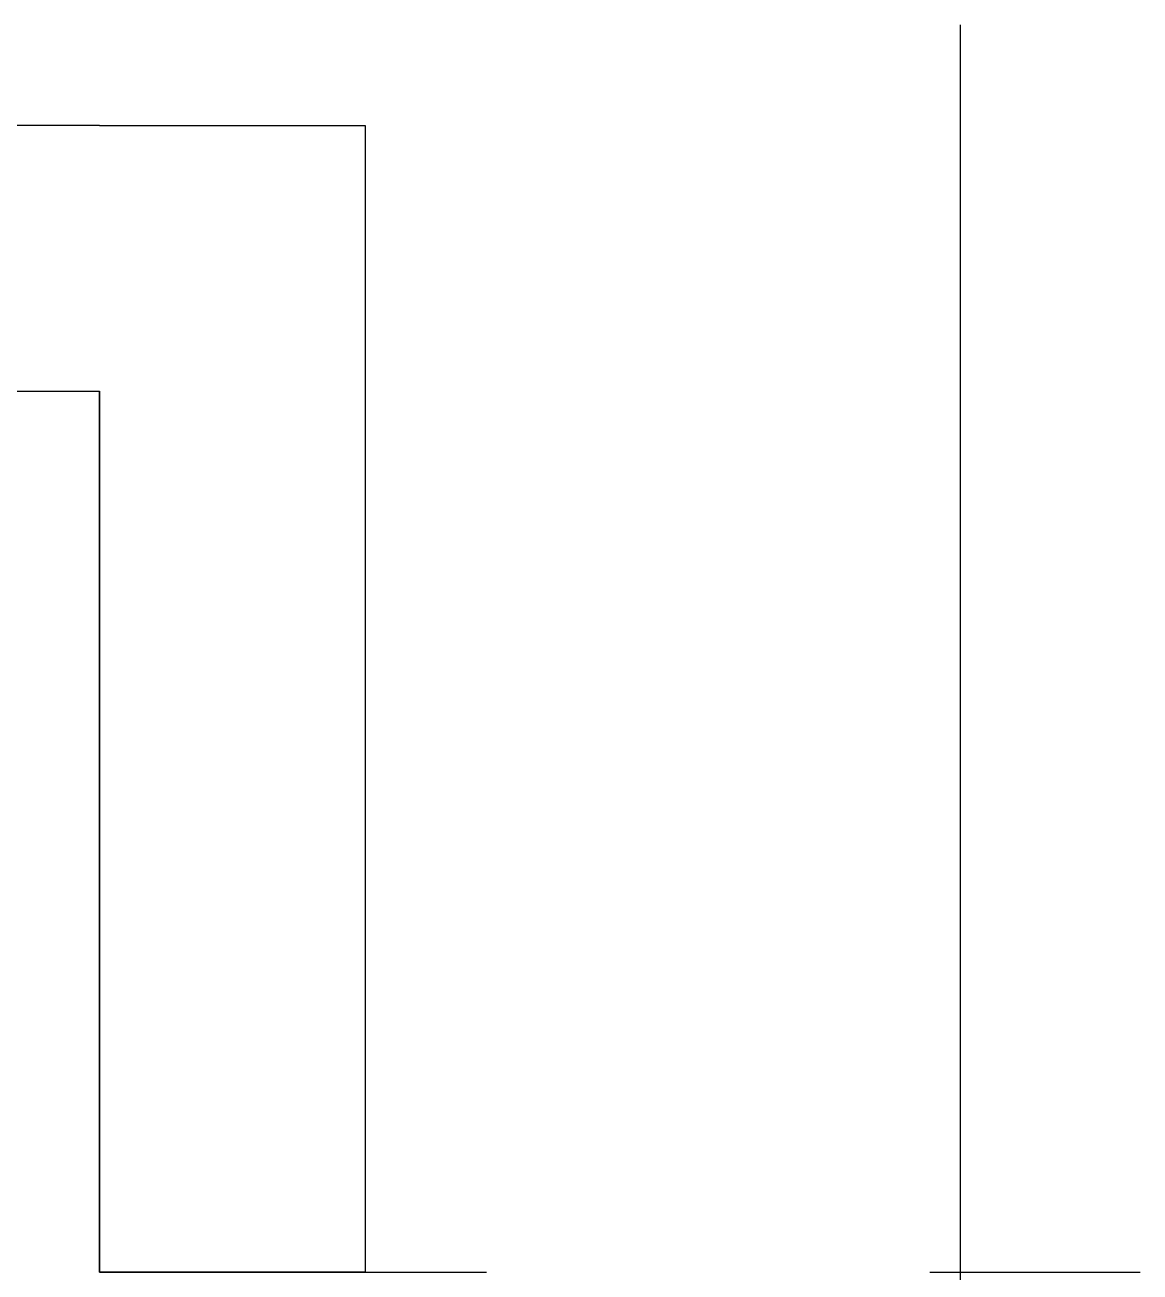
# Model space of a CAD drawing. Header units: millimetres. Extents: x 2164 to 32180, y 1376 to 2800.
# Drawn here: x 2176.762 to 2178.86, y 1400.929 to 1403.277 of the extents above; entities that cross this region are included whole.
import ezdxf

# ---------------------------------------------------------------- set-up
doc = ezdxf.new("R2010")
doc.units = ezdxf.units.MM
doc.linetypes.add('ACAD_ISO04W100', pattern=[30, 24, -3, 0, -3])
doc.layers.add('1º piso muebles', color=7, linetype='Continuous')
doc.layers.add('1º piso paredes', color=73, linetype='Continuous')
doc.layers.add('Linea de corte', color=7, linetype='ACAD_ISO04W100', lineweight=25)

msp = doc.modelspace()

# ---------------------------------------------------------------- linework, layer by layer
at = {"layer": '1º piso muebles'}
for points in [[(2176.9017, 1403.0872), (2174.7497, 1403.0872), (2174.7497, 1402.5872), (2176.9017, 1402.5872)], [(2176.9017, 1403.0872), (2177.4017, 1403.0872), (2177.4017, 1400.9286), (2176.9017, 1400.9286), (2176.9017, 1402.5872)]]:
    msp.add_lwpolyline(points, dxfattribs=at)
at = {"layer": '1º piso paredes'}
for p, q in [((2174.4107, 1402.5872), (2176.9017, 1402.5872)), ((2176.9017, 1402.5872), (2176.9017, 1400.9286)), ((2176.9017, 1400.9286), (2177.6303, 1400.9286)), ((2178.4646, 1400.9286), (2178.8604, 1400.9286))]:
    msp.add_line(p, q, dxfattribs=at)
at = {"layer": 'Linea de corte'}
msp.add_line((2178.5218, 1403.2767), (2178.5218, 1386.5487), dxfattribs=at)

doc.saveas('drawing.dxf')
